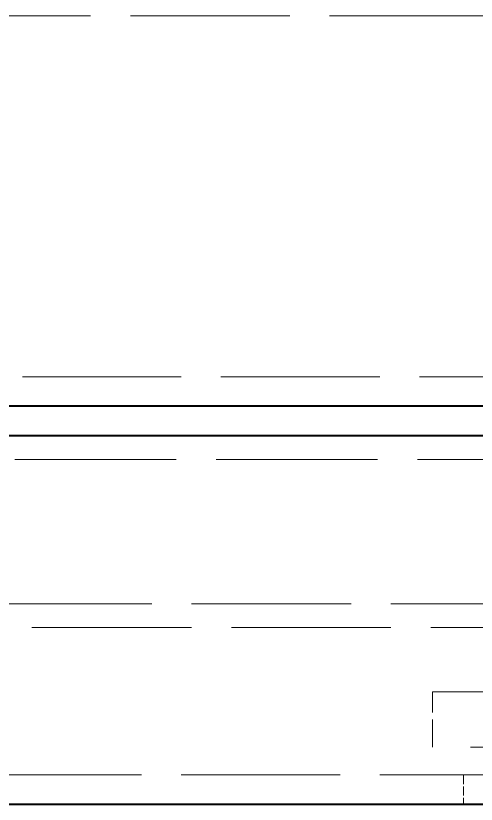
# Model space of a CAD drawing. Header units: millimetres. Extents: x 0 to 5945, y 0 to 4205.
# Drawn here: x 2001.2 to 2032.5, y 2113 to 2166.5 of the extents above; entities that cross this region are included whole.
import ezdxf

# ---------------------------------------------------------------- set-up
doc = ezdxf.new("R2010")
doc.units = ezdxf.units.MM
doc.header["$LTSCALE"] = 5
doc.linetypes.add('DASHED', pattern=[0.2067, 0.1654, -0.0413])
doc.layers.add('가려진 것(ISO)', color=2, linetype='DASHED', lineweight=18)
doc.layers.add('가시적인 것(ISO)', color=3, linetype='Continuous', lineweight=40)

msp = doc.modelspace()

# ---------------------------------------------------------------- linework, layer by layer
at = {"layer": '가려진 것(ISO)', "ltscale": 13.096966}
msp.add_line((2033.376, 2166.457), (1654.376, 2166.457), dxfattribs=at)
at = {"layer": '가려진 것(ISO)', "ltscale": 13.050004}
for p, q in [((2106.876, 2141.957), (1580.876, 2141.957)), ((1580.876, 2114.957), (2106.876, 2114.957))]:
    msp.add_line(p, q, dxfattribs=at)
at = {"layer": '가려진 것(ISO)', "ltscale": 13.234077}
msp.add_line((1631.876, 2136.357), (2055.876, 2136.357), dxfattribs=at)
at = {"layer": '가려진 것(ISO)', "ltscale": 13.103877}
for p, q in [((1606.876, 2126.557), (2080.876, 2126.557)), ((2080.876, 2124.957), (1606.876, 2124.957))]:
    msp.add_line(p, q, dxfattribs=at)
at = {"layer": '가려진 것(ISO)', "ltscale": 12.481857}
for p, q in [((2029.526, 2120.589), (2068.226, 2120.589)), ((2068.226, 2116.824), (2029.526, 2116.824))]:
    msp.add_line(p, q, dxfattribs=at)
at = {"layer": '가려진 것(ISO)', "ltscale": 2.278945}
msp.add_line((2029.526, 2116.824), (2029.526, 2120.589), dxfattribs=at)
at = {"layer": '가려진 것(ISO)', "ltscale": 0.761779}
msp.add_line((2031.626, 2114.957), (2031.626, 2112.957), dxfattribs=at)
at = {"layer": '가시적인 것(ISO)'}
for p, q in [((2108.876, 2139.957), (1578.876, 2139.957)), ((2108.876, 2137.957), (1578.876, 2137.957)), ((1578.876, 2112.957), (2108.876, 2112.957))]:
    msp.add_line(p, q, dxfattribs=at)

doc.saveas('drawing.dxf')
